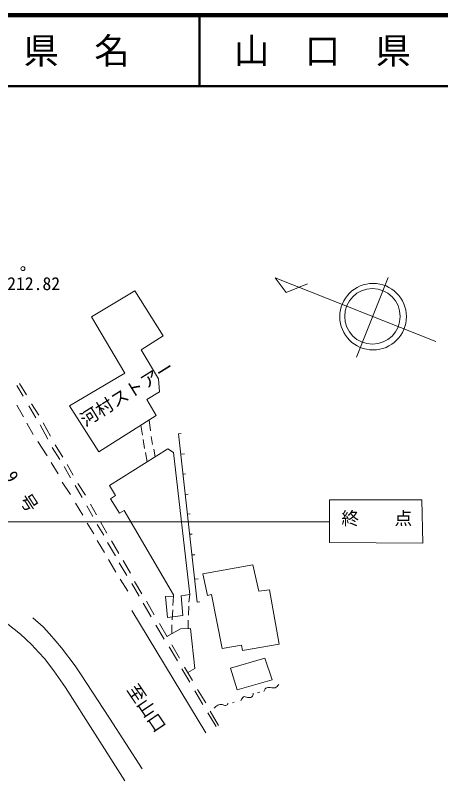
# Model space of a CAD drawing. Units: millimetres, scale not verified. Extents: x 40000 to 680000, y 20000 to 380000.
# Drawn here: x 306973 to 367076, y 271990 to 380000 of the extents above; entities that cross this region are included whole.
import ezdxf
from ezdxf.enums import TextEntityAlignment as Align

# ---------------------------------------------------------------- set-up
doc = ezdxf.new("R2010")
doc.units = ezdxf.units.MM
doc.header["$LTSCALE"] = 1000
for name, color, linetype, lineweight in [('M-BGD', 7, 'Continuous', 13), ('M-BMK-SRVR', 3, 'Continuous', 13), ('M-TTL', 2, 'Continuous', 140), ('M-TTL-LINE', 7, 'Continuous', 50)]:
    doc.layers.add(name, color=color, linetype=linetype, lineweight=lineweight)
doc.layers.add('M-TTL-TXT', color=7, linetype='Continuous')
doc.styles.add('ＭＳ ゴシック', font='')
doc.styles.get('ＭＳ ゴシック').set_extended_font_data('MS Gothic')

msp = doc.modelspace()

# ---------------------------------------------------------------- linework, layer by layer
at = {"layer": 'M-BGD'}
for p, q in [((307172, 327750), (308073, 326242)), ((307556, 328045), (308546, 326464)), ((309255, 325193), (310290, 323568)), ((307187, 324962), (308117, 323354)), ((308871, 324868), (309876, 323198)), ((308619, 322450), (309498, 320842)), ((310482, 322208), (311575, 320199)), ((310895, 322489), (311959, 320598)), ((324716, 322152), (324935, 320727)), ((325903, 322905), (326074, 321344)), ((310176, 319837), (311483, 317853)), ((325051, 320155), (325228, 318885)), ((326174, 320584), (326381, 319431)), ((312206, 318992), (313286, 317335)), ((312608, 319369), (313713, 317661)), ((326529, 318766), (326712, 317678)), ((325361, 318323), (325626, 316993)), ((330344, 318078), (330876, 318130)), ((312050, 316879), (313011, 315283)), ((314316, 316631), (315170, 315124)), ((313889, 316330), (314793, 314747)), ((330662, 315245), (331005, 315270)), ((313617, 314116), (314754, 312387)), ((315421, 313642), (316426, 311934)), ((315798, 313943), (316878, 312260)), ((330982, 312396), (331379, 312437)), ((315470, 311135), (316505, 309465)), ((317070, 310774), (317931, 309253)), ((317583, 311009), (318443, 309505)), ((331295, 309610), (331701, 309651)), ((304272, 308503), (351341, 308537)), ((317125, 308312), (318056, 306820)), ((318562, 308160), (319466, 306621)), ((319057, 308403), (319926, 306934)), ((331613, 306770), (331981, 306802)), ((318559, 305904), (319593, 304204)), ((320568, 305852), (321620, 304061)), ((320012, 305617), (321133, 303740)), ((331941, 303845), (332317, 303883)), ((320147, 303222), (321198, 301414)), ((321672, 302740), (322732, 300949)), ((322193, 303044), (323228, 301297)), ((321772, 300415), (322850, 298728)), ((332327, 300407), (332826, 300454)), ((323424, 299798), (324473, 298025)), ((323838, 300108), (324872, 298350)), ((331614, 298260), (331504, 297163)), ((325053, 297032), (326148, 295129)), ((325505, 297310), (326592, 295407)), ((329303, 298018), (329242, 296711)), ((323421, 296029), (333877, 278732)), ((329217, 296083), (329142, 294677)), ((331479, 296636), (331454, 295355)), ((326836, 293940), (328022, 291951)), ((327332, 294175), (328416, 292294)), ((329091, 293973), (329066, 292767)), ((331404, 294651), (331404, 293446)), ((328703, 290900), (329873, 288891)), ((329081, 291171), (330175, 289264)), ((330501, 287752), (331614, 285875)), ((330884, 288004), (332031, 286127)), ((332318, 284649), (333456, 282719)), ((332726, 284849), (333900, 282963)), ((341192, 284389), (341505, 284502)), ((337680, 282998), (337889, 283059)), ((334179, 281565), (335344, 279618)), ((334518, 281808), (335700, 279800))]:
    msp.add_line(p, q, dxfattribs=at)
for points in [[(323867, 341129), (327886, 334773), (324772, 332789), (327214, 328690), (327347, 326879), (325544, 325795), (326856, 323508), (318766, 318384), (314610, 324887), (322454, 329515), (317720, 337455)], [(351341, 311606), (364403, 311606), (364529, 305502), (351341, 305602)], [(340544, 302455), (341398, 298737), (342905, 298938), (344262, 291252), (339087, 290372), (338911, 291126), (336223, 290649), (334716, 298260), (334129, 298115), (333469, 301170)], [(337398, 287882), (342230, 289301), (343249, 286242), (338329, 284823)]]:
    msp.add_lwpolyline(points, close=True, dxfattribs=at)
for points in [[(330396, 320973), (330023, 320947), (332690, 297176), (333058, 297212)], [(320292, 313625), (328508, 318812), (329320, 318295), (331614, 298260), (330403, 298072), (330635, 295293), (328483, 295012), (328177, 297988), (329303, 298018)], [(320292, 313625), (321123, 312248), (320419, 311787), (321705, 309745), (322349, 310119), (329321, 298212), (329303, 298018)], [(288314, 295052), (287738, 294028), (287260, 293073), (286817, 292083), (286226, 290192), (296854, 294353), (299717, 295107), (300848, 295132), (305922, 294102), (307704, 292656), (309240, 291193), (310319, 290070), (311102, 289213), (312435, 287493), (314060, 285129), (322448, 271990)], [(309461, 294983), (310894, 293683), (311786, 292725), (312701, 291703), (313494, 290736), (315416, 288177), (316207, 287055), (320267, 280829), (324887, 273672)], [(328394, 292340), (330315, 293419), (331719, 293449), (332325, 287833), (331364, 287242)]]:
    msp.add_lwpolyline(points, dxfattribs=at)
msp.add_circle((308051, 344256), 281, dxfattribs=at)
for points, knots in [([(342107, 284579), (342144, 284734), (342158, 284819), (342258, 284930), (342338, 285019), (342401, 285055), (342509, 285106), (342600, 285149), (342661, 285146), (342760, 285156), (343112, 285194), (343328, 284998), (343665, 285106), (343794, 285148), (343862, 285194), (343966, 285282), (344073, 285372), (344107, 285427), (344192, 285558)], [0, 0, 0, 0, 1, 1, 1, 2, 2, 2, 3, 3, 3, 4, 4, 4, 5, 5, 5, 6, 6, 6, 6]), ([(338816, 283247), (338847, 283323), (338878, 283400), (338917, 283498), (338917, 283498), (338917, 283498), (338917, 283498), (339074, 283646), (339114, 283810), (339319, 283875), (339437, 283913), (339497, 283792), (339620, 283775), (339863, 283740), (340021, 283658), (340248, 283750), (340396, 283809), (340484, 283880), (340550, 284026), (340599, 284135), (340604, 284203), (340600, 284327)], [0, 0, 0, 0, 1, 1, 1, 2, 2, 2, 3, 3, 3, 4, 4, 4, 5, 5, 5, 6, 6, 6, 7, 7, 7, 7]), ([(335074, 282242), (335252, 282443), (335344, 282548), (335576, 282644), (335804, 282739), (335958, 282738), (336204, 282720), (336396, 282705), (336493, 282554), (336681, 282594), (336860, 282632), (336945, 282731), (337058, 282870)], [0, 0, 0, 0, 1, 1, 1, 2, 2, 2, 3, 3, 3, 4, 4, 4, 4])]:
    msp.add_open_spline(points, degree=3, knots=knots, dxfattribs=at)
at = {"layer": 'M-BMK-SRVR'}
msp.add_line((359671, 343001), (355160, 331739), dxfattribs=at)
msp.add_lwpolyline([(366402, 333972), (343683, 342940), (345220, 340890), (348252, 342085)], dxfattribs=at)
for centre, radius in [((357519, 337473), 4703), ((357434, 337516), 3921)]:
    msp.add_circle(centre, radius, dxfattribs=at)
at = {"layer": 'M-TTL'}
msp.add_line((680000, 380000), (40000, 380000), dxfattribs=at)
at = {"layer": 'M-TTL-LINE'}
for p, q in [((333000, 380000), (333000, 370000)), ((40000, 370000), (680000, 370000))]:
    msp.add_line(p, q, dxfattribs=at)

# ---------------------------------------------------------------- texts
at = {"layer": 'M-BGD', "style": 'ＭＳ ゴシック'}
for s, p in [('212.82', (309566, 340670)), ('終\u3000\u3000点', (358043, 307551))]:
    msp.add_text(s, height=1833, dxfattribs=at).set_placement(p, align=Align.BOTTOM_CENTER)
for s, rotation, p in [('河村ストアー', 31.945, (323528, 325436)), ('国\u3000道\u30009\u3000号', 303.015, (303902, 316200)), ('至山口', 304.055, (324316, 281434))]:
    msp.add_text(s, height=1833, rotation=rotation, dxfattribs=at).set_placement(p, align=Align.BOTTOM_CENTER)
at = {"layer": 'M-TTL-TXT', "style": 'ＭＳ ゴシック'}
for s, p in [('県\u3000名', (315625, 375000)), ('山\u3000口\u3000県', (350375, 375000))]:
    msp.add_text(s, height=3666, dxfattribs=at).set_placement(p, align=Align.MIDDLE_CENTER)

doc.saveas('drawing.dxf')
